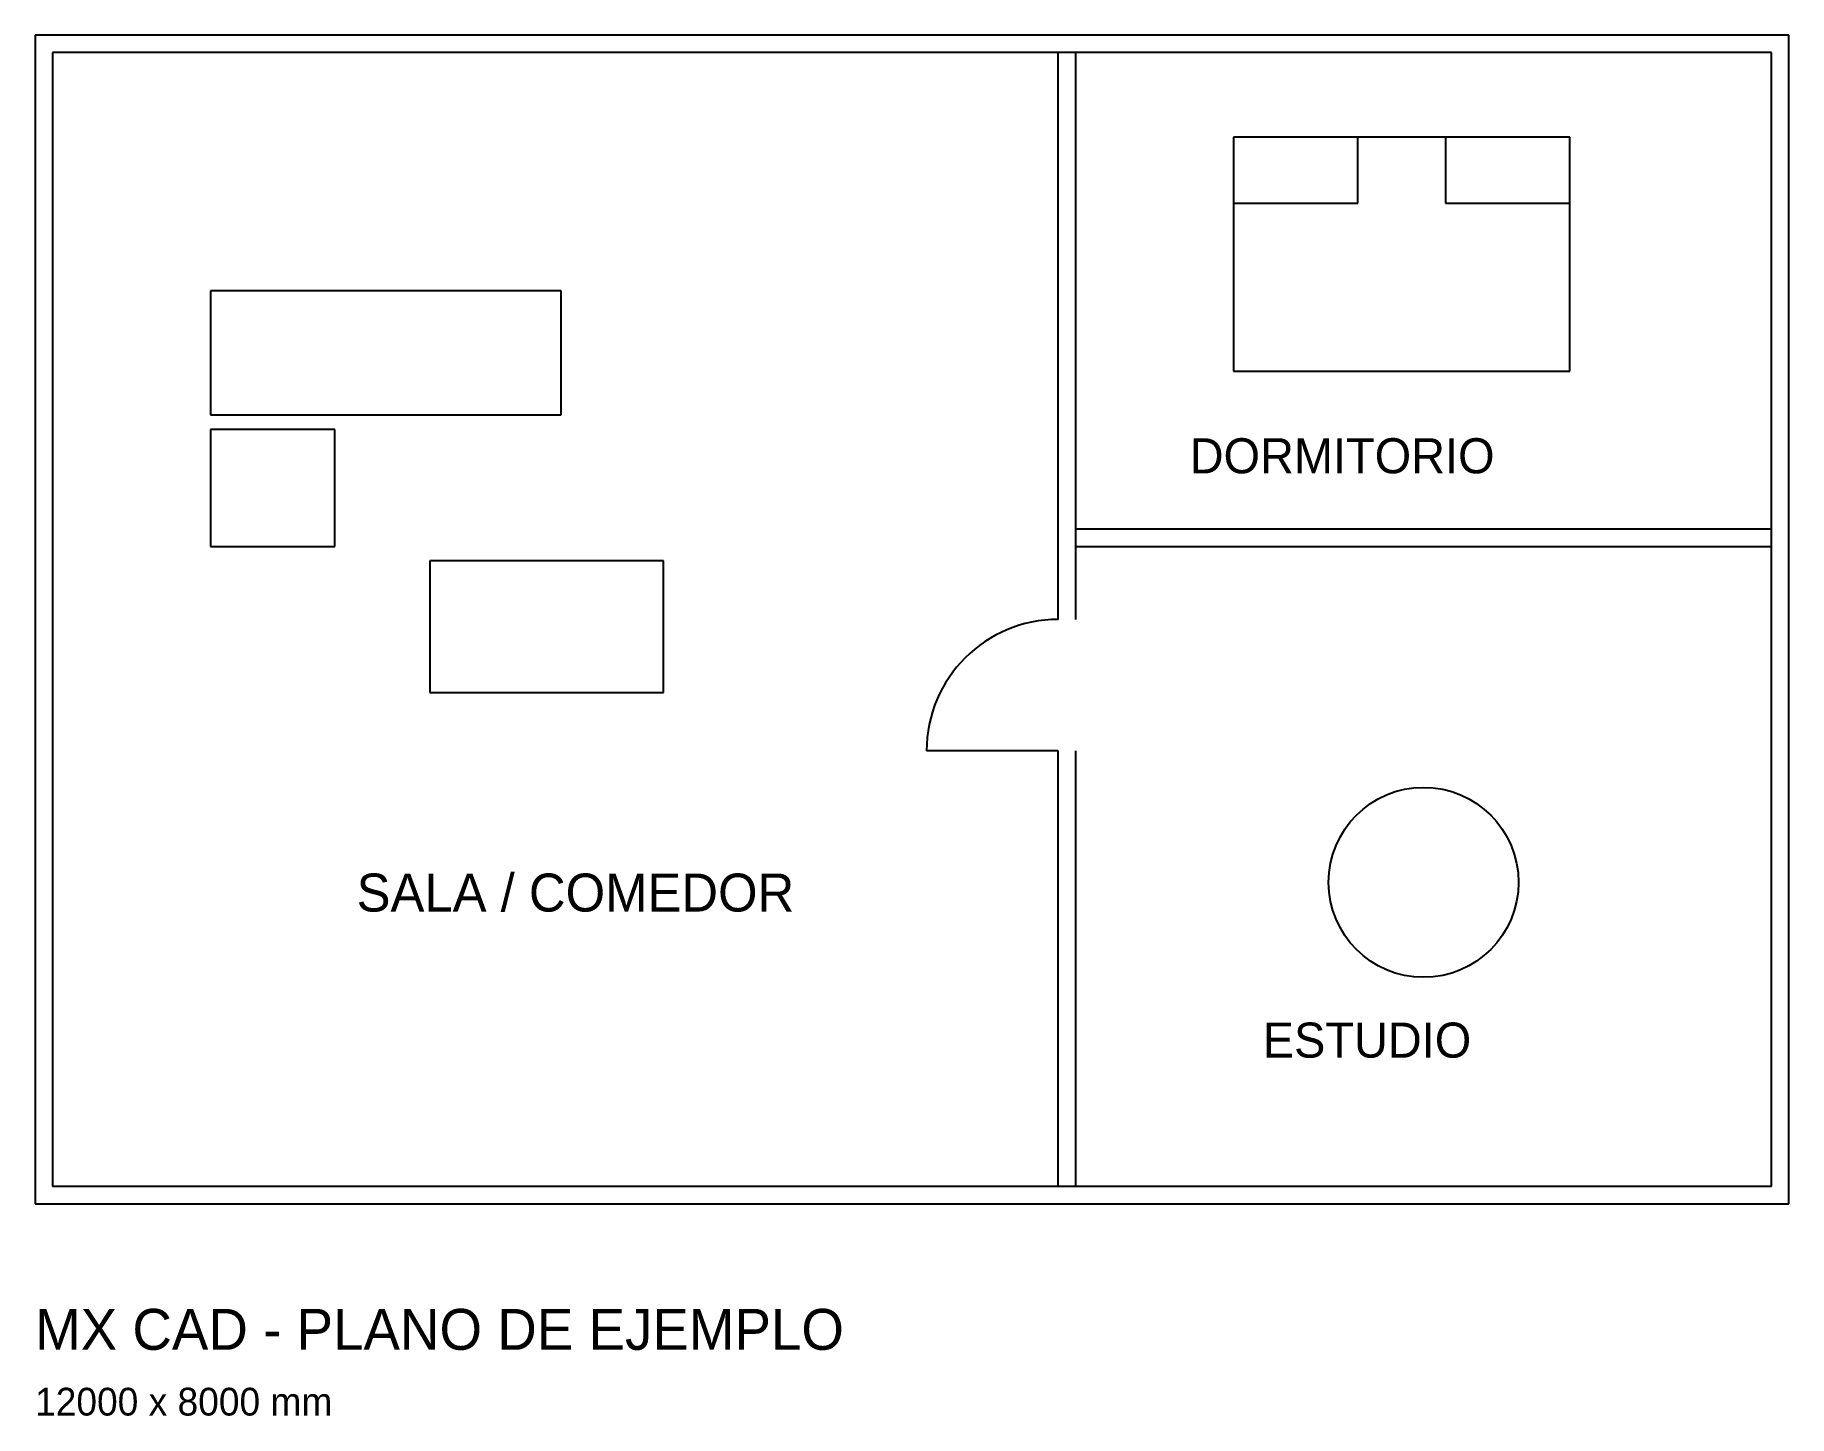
# Model space of a CAD drawing. Header units: millimetres. Extents: x 0 to 12000, y -1453 to 8000.
import ezdxf

# ---------------------------------------------------------------- set-up
doc = ezdxf.new("R2010")
doc.units = ezdxf.units.MM
for name, color, linetype in [('MOBILIARIO', 4, 'CONTINUOUS'), ('MUROS', 7, 'CONTINUOUS'), ('PUERTAS', 3, 'CONTINUOUS'), ('TEXTOS', 2, 'CONTINUOUS')]:
    doc.layers.add(name, color=color, linetype=linetype)

msp = doc.modelspace()

# ---------------------------------------------------------------- linework, layer by layer
at = {"layer": 'MOBILIARIO'}
for p, q in [((10500, 7300), (8200, 7300)), ((8200, 7300), (8200, 5700)), ((9050, 7300), (8200, 7300)), ((8200, 7300), (8200, 6850)), ((9050, 6850), (9050, 7300)), ((10500, 7300), (9650, 7300)), ((9650, 7300), (9650, 6850)), ((10500, 5700), (10500, 7300)), ((10500, 6850), (10500, 7300)), ((8200, 6850), (9050, 6850)), ((9650, 6850), (10500, 6850)), ((3600, 6250), (1200, 6250)), ((1200, 6250), (1200, 5400)), ((3600, 5400), (3600, 6250)), ((8200, 5700), (10500, 5700)), ((1200, 5400), (3600, 5400)), ((2050, 5300), (1200, 5300)), ((1200, 5300), (1200, 4500)), ((2050, 4500), (2050, 5300)), ((1200, 4500), (2050, 4500)), ((4300, 4400), (2700, 4400)), ((2700, 4400), (2700, 3500)), ((4300, 3500), (4300, 4400)), ((2700, 3500), (4300, 3500))]:
    msp.add_line(p, q, dxfattribs=at)
msp.add_circle((9500, 2200), 650, dxfattribs=at)
at = {"layer": 'MUROS'}
for p, q in [((12000, 8000), (0, 8000)), ((0, 8000), (0, 0)), ((12000, 0), (12000, 8000)), ((11880, 7880), (120, 7880)), ((120, 7880), (120, 120)), ((7000, 4000), (7000, 7880)), ((7120, 4000), (7120, 7880)), ((11880, 120), (11880, 7880)), ((7120, 4620), (11880, 4620)), ((7120, 4500), (11880, 4500)), ((7000, 120), (7000, 3100)), ((7120, 120), (7120, 3100)), ((120, 120), (11880, 120)), ((0, 0), (12000, 0))]:
    msp.add_line(p, q, dxfattribs=at)
at = {"layer": 'PUERTAS'}
msp.add_line((7000, 3100), (6100, 3100), dxfattribs=at)
msp.add_arc((7000, 3100), 900, 90, 180, dxfattribs=at)

# ---------------------------------------------------------------- texts
at = {"layer": 'TEXTOS'}
for s, height, p in [('DORMITORIO', 240, (7900, 5000)), ('SALA / COMEDOR', 260, (2200, 2000)), ('ESTUDIO', 240, (8400, 1000)), ('MX CAD - PLANO DE EJEMPLO', 280, (0, -1000)), ('12000 x 8000 mm', 190, (0, -1450))]:
    msp.add_text(s, height=height, dxfattribs=at).set_placement(p)

doc.saveas('drawing.dxf')
